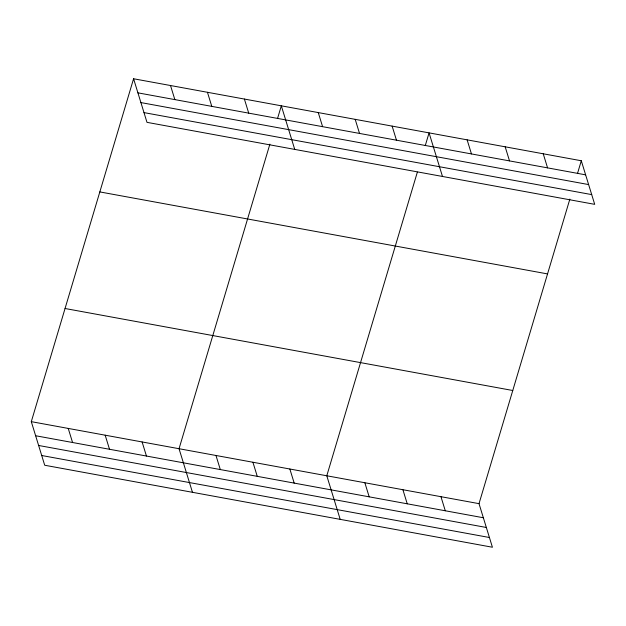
<?xml version="1.0" encoding="UTF-8"?>
<svg xmlns="http://www.w3.org/2000/svg" width="626" height="626" viewBox="0 0 626 626"><rect width="100%" height="100%" fill="white"/><g stroke="black" fill="none" stroke-linecap="round" stroke-linejoin="round"><path stroke-width="0.94" d="M569.863 199.084L479.015 503.656L492.419 547.241L44.704 465.243L31.3 421.658L133.581 78.759L581.296 160.757L594.7 204.342L146.985 122.344L133.581 78.759M269.892 144.144L179.044 448.717L192.456 492.302M277.514 118.596L281.324 105.817L294.729 149.403M417.362 172.119L326.788 475.776L340.2 519.361M425.257 145.655L429.068 132.876L442.48 176.462M577.485 173.535L581.296 160.757M137.916 92.844L585.623 174.842M140.905 102.578L588.62 184.576M143.996 112.61L591.703 194.608M99.824 191.916L547.539 273.914M65.049 308.501L512.764 390.499M31.3 421.658L479.015 503.656M35.635 435.743L483.35 517.749M38.632 445.477L486.339 527.475M41.715 455.509L489.43 537.507M543.235 153.785L547.57 167.878M505.182 146.82L509.517 160.905M467.129 139.848L471.456 153.933M392.134 126.116L396.469 140.201M355.2 119.347L359.527 133.44M440.954 496.692L445.289 510.777M318.258 112.586L322.593 126.671M402.901 489.72L407.236 503.805M364.848 482.748L369.183 496.833M244.39 99.057L248.725 113.142M207.449 92.288L211.784 106.373M289.854 469.015L294.189 483.1M170.515 85.527L174.85 99.612M252.92 462.246L257.255 476.339M215.978 455.485L220.313 469.57M142.11 441.956L146.445 456.041M105.176 435.187L109.503 449.272M68.234 428.427L72.569 442.512"/></g></svg>
